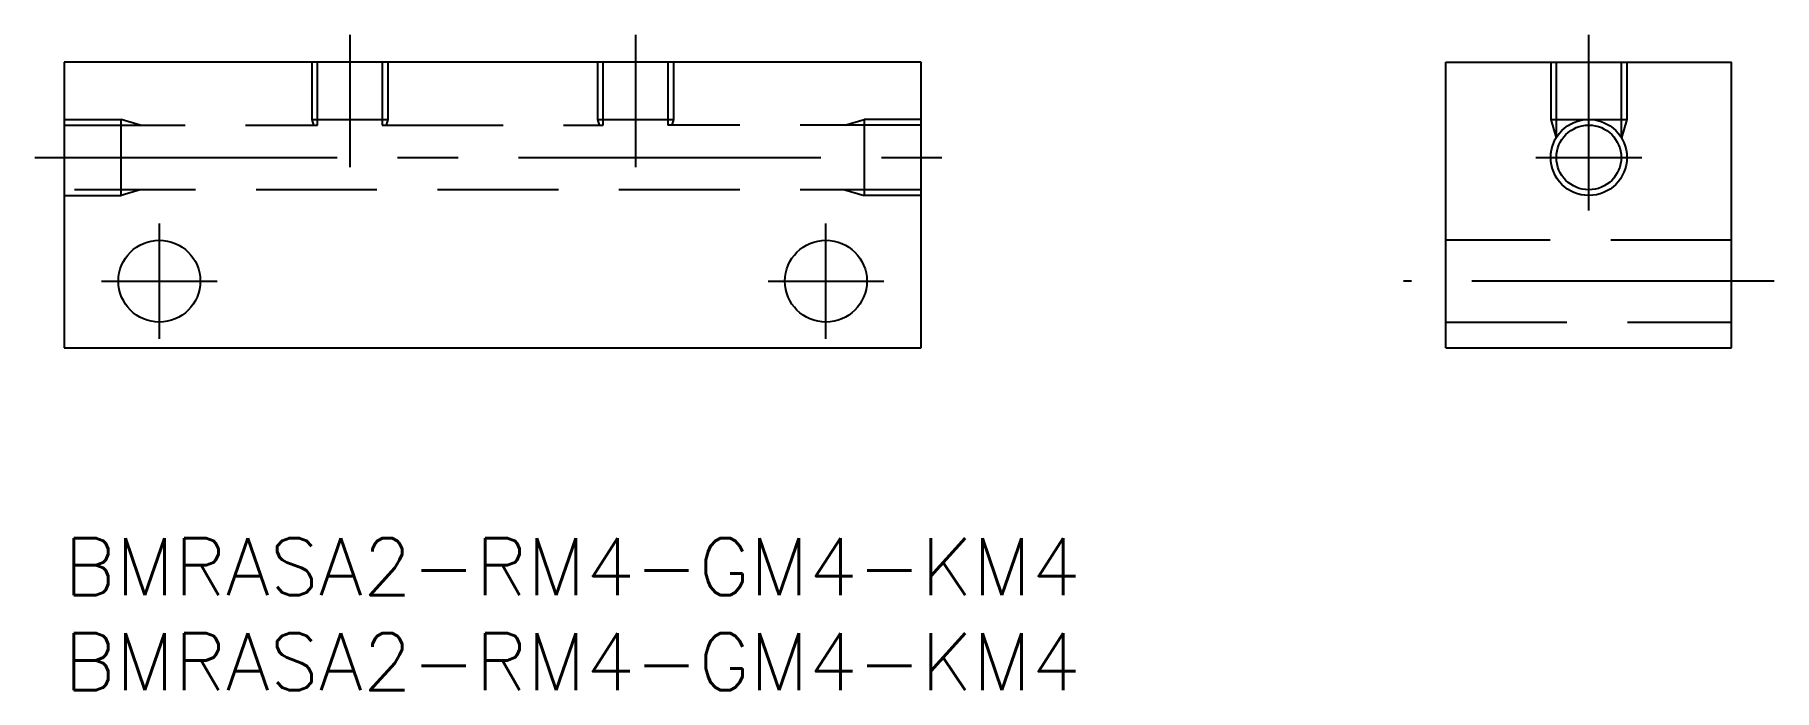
# Model space of a CAD drawing. Extents: x -1.5 to 89.8, y -8 to 26.4.
import ezdxf

# ---------------------------------------------------------------- set-up
doc = ezdxf.new("R2010")
doc.units = 0
doc.header["$LTSCALE"] = 0.5
doc.linetypes.add('CENTER', pattern=[50.8, 31.75, -6.35, 6.35, -6.35])
doc.linetypes.add('DASHED', pattern=[19.05, 12.7, -6.35])
for name, color, linetype in [('MSM_CENTER', 1, 'CENTER'), ('MSM_CONTINUOUS', 7, 'CONTINUOUS'), ('MSM_DASHED', 4, 'DASHED'), ('MSM_NARROW', 5, 'CONTINUOUS'), ('MSM_PART_NUMBER', 7, 'CONTINUOUS')]:
    doc.layers.add(name, color=color, linetype=linetype)
doc.styles.get("Standard").update_dxf_attribs({"font": 'txt.shx', "height": 2, "bigfont": 'bigfont.shx'})

# ---------------------------------------------------------------- blocks, each defined once
blk = doc.blocks.new('*U29')
at = {"layer": 'MSM_PART_NUMBER'}
blk.add_text('BMRASA2-RM4-GM4-KM4', height=3, dxfattribs=at).set_placement((0, -3))
blk = doc.blocks.new('*U30')
at = {"layer": 'MSM_PART_NUMBER'}
blk.add_text('BMRASA2-RM4-GM4-KM4', height=3, dxfattribs=at).set_placement((0, -8))

msp = doc.modelspace()

# ---------------------------------------------------------------- linework, layer by layer
at = {"layer": 'MSM_CENTER'}
for p, q in [((15, 26.449), (15, 19.492)), ((30, 26.449), (30, 19.492)), ((80.055, 17.216), (80.055, 26.449)), ((-1.54, 20), (46.41, 20)), ((77.271, 20), (82.839, 20)), ((5, 10.464), (5, 16.536)), ((40, 10.464), (40, 16.536)), ((1.964, 13.5), (8.036, 13.5)), ((36.964, 13.5), (43.036, 13.5)), ((89.791, 13.5), (70.32, 13.5))]:
    msp.add_line(p, q, dxfattribs=at)
at = {"layer": 'MSM_CONTINUOUS'}
for p, q in [((0, 25), (0, 10)), ((45, 25), (0, 25)), ((45, 10), (45, 25)), ((72.555, 10), (72.555, 25)), ((72.555, 25), (87.555, 25)), ((87.555, 10), (87.555, 25)), ((0, 10), (45, 10)), ((72.555, 10), (87.555, 10))]:
    msp.add_line(p, q, dxfattribs=at)
for centre, radius in [((80.055, 20), 1.7), ((5, 13.5), 2.15), ((40, 13.5), 2.15)]:
    msp.add_circle(centre, radius, dxfattribs=at)
at = {"layer": 'MSM_DASHED'}
for p, q in [((13, 25), (13, 22)), ((13.3, 21.7), (13.3, 25)), ((16.7, 25), (16.7, 21.7)), ((17, 25), (17, 22)), ((28, 25), (28, 22)), ((28.3, 21.7), (28.3, 25)), ((31.7, 25), (31.7, 21.7)), ((32, 25), (32, 22)), ((78.055, 25), (78.055, 22)), ((78.355, 21.054), (78.355, 25)), ((81.755, 25), (81.755, 21.054)), ((82.055, 25), (82.055, 22)), ((0, 22), (3, 22)), ((3, 18), (3, 22)), ((4, 21.7), (3, 22)), ((13, 22), (17, 22)), ((13, 22), (13.09, 21.7)), ((17, 22), (16.91, 21.7)), ((28, 22), (32, 22)), ((28, 22), (28.09, 21.7)), ((32, 22), (31.91, 21.7)), ((41, 21.7), (42, 22)), ((45, 22), (42, 22)), ((42, 22), (42, 18)), ((78.055, 22), (82.055, 22)), ((78.055, 22), (78.344, 21.036)), ((82.055, 22), (81.766, 21.036)), ((0, 21.7), (13.3, 21.7)), ((16.7, 21.7), (28.3, 21.7)), ((45, 21.7), (31.7, 21.7)), ((45, 18.3), (0, 18.3)), ((4, 18.3), (3, 18)), ((41, 18.3), (42, 18)), ((0, 18), (3, 18)), ((45, 18), (42, 18)), ((87.555, 15.65), (72.555, 15.65)), ((72.555, 11.35), (87.555, 11.35))]:
    msp.add_line(p, q, dxfattribs=at)
at = {"layer": 'MSM_NARROW'}
msp.add_circle((80.055, 20), 2, dxfattribs=at)

# ---------------------------------------------------------------- block references
at = {"layer": 'MSM_CONTINUOUS'}
for name in ['*U29', '*U30']:
    msp.add_blockref(name, (0, 0), dxfattribs=at)

doc.saveas('drawing.dxf')
